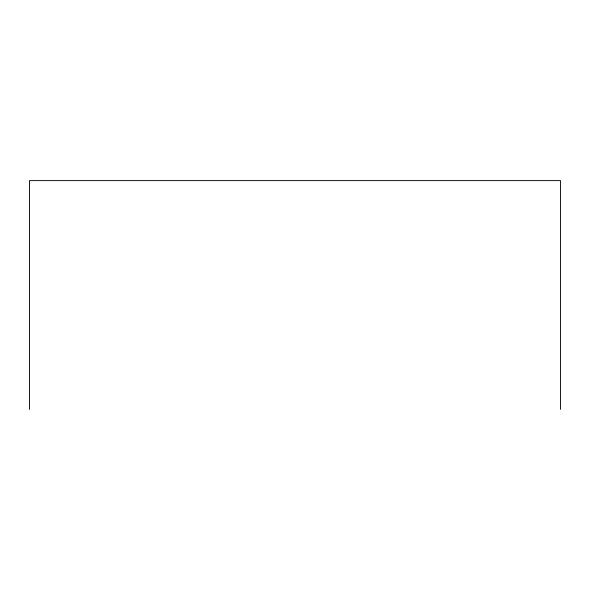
<?xml version="1.0" encoding="UTF-8"?>
<svg xmlns="http://www.w3.org/2000/svg" width="590" height="590" viewBox="0 0 590 590"><rect width="100%" height="100%" fill="white"/><g stroke="black" fill="none" stroke-linecap="round" stroke-linejoin="round"><path stroke-width="0.89" d="M560.5 409.379L560.5 180.621L29.5 180.621L29.5 409.379"/></g></svg>
